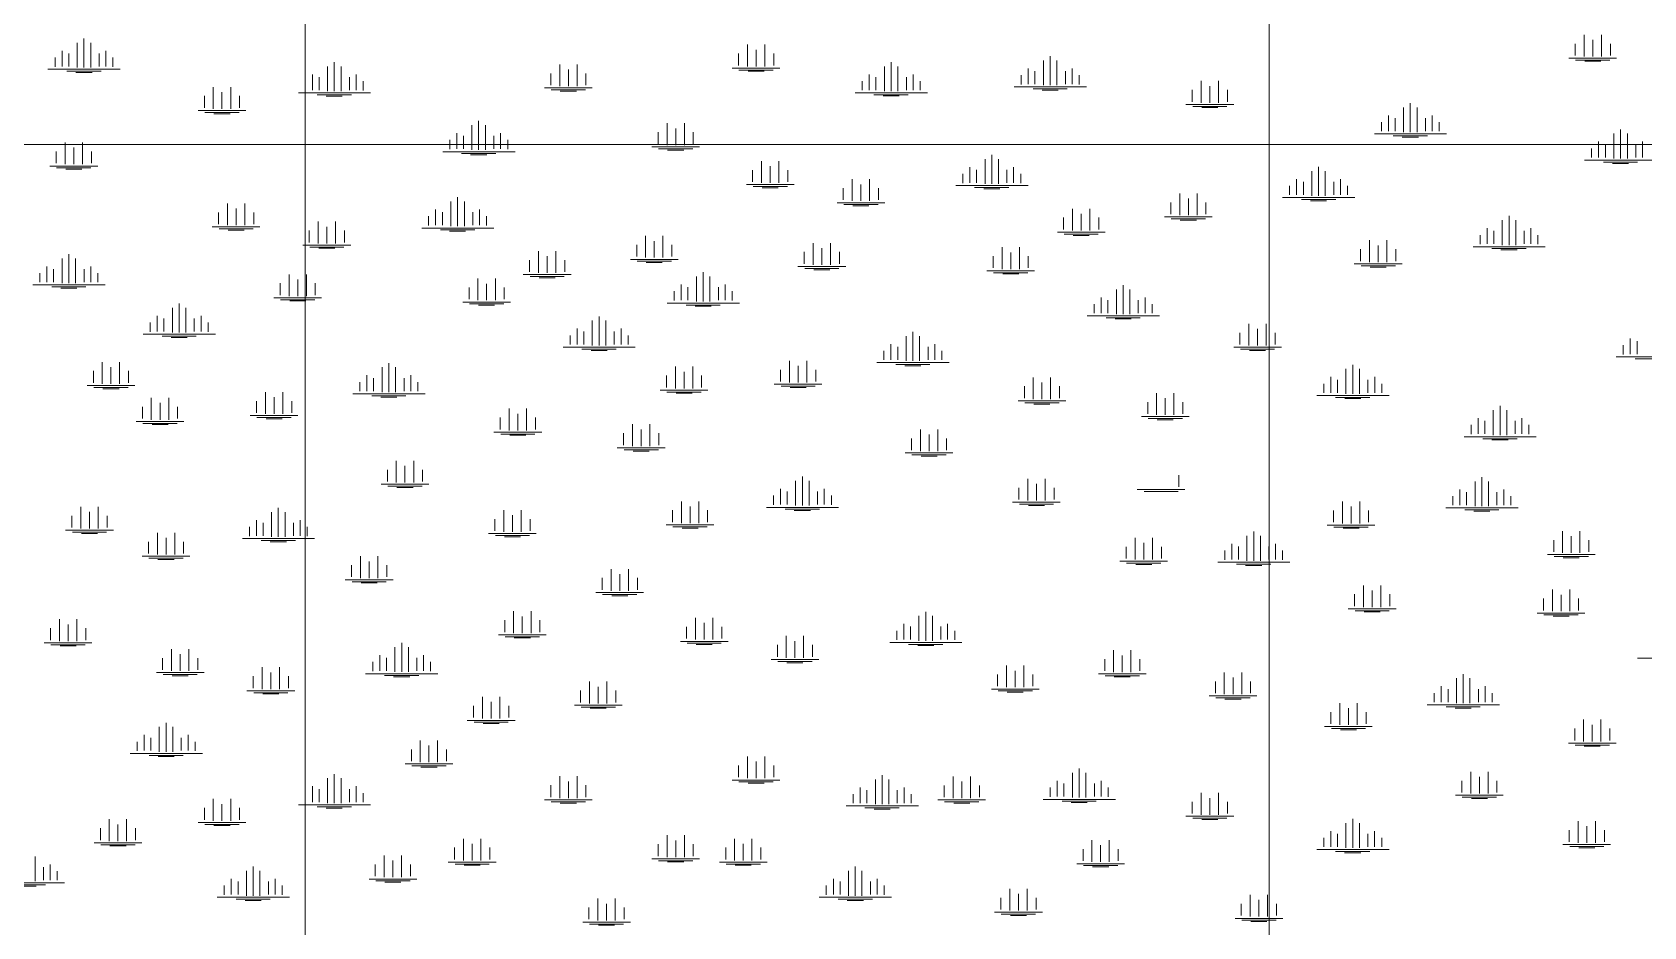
# Model space of a CAD drawing. Header units: metres. Extents: x 405809 to 420020, y 8257398 to 8272141.
# Drawn here: x 406717 to 408388, y 8260189 to 8261116 of the extents above; entities that cross this region are included whole.
import ezdxf

# ---------------------------------------------------------------- set-up
doc = ezdxf.new("R2010")
doc.units = ezdxf.units.M
doc.layers.add('BOFEDALES', color=112, linetype='Continuous', lineweight=5)
doc.layers.add('COORDENADAS', color=30, linetype='Continuous', lineweight=5)

msp = doc.modelspace()

# ---------------------------------------------------------------- linework, layer by layer
at = {"layer": 'BOFEDALES'}
for p, q in [((406763.6, 8261079.8), (406763.6, 8261105.5)), ((406770.6, 8261079.8), (406770.6, 8261109.9)), ((406770.6, 8261079.8), (406770.6, 8261105.5)), ((406777.6, 8261079.8), (406777.6, 8261105.5)), ((408326.5, 8261091.3), (408326.5, 8261113.9)), ((408335.5, 8261091.3), (408335.5, 8261108.6)), ((408344.5, 8261091.3), (408344.5, 8261113.9)), ((406740.6, 8261090.2), (406740.6, 8261080.7)), ((406747.9, 8261097.2), (406747.9, 8261080.9)), ((406754.9, 8261094.4), (406754.9, 8261080.9)), ((406786.4, 8261094.4), (406786.4, 8261080.9)), ((406793.4, 8261097.2), (406793.4, 8261080.9)), ((406800.7, 8261090.2), (406800.7, 8261080.7)), ((407449.5, 8261094.4), (407449.5, 8261082.1)), ((407458.8, 8261081), (407458.8, 8261103.6)), ((407467.8, 8261081), (407467.8, 8261098.3)), ((407476.8, 8261081), (407476.8, 8261103.6)), ((407486, 8261094.4), (407486, 8261082.1)), ((407772.8, 8261061.5), (407772.8, 8261091.6)), ((408310.8, 8261089.5), (408360.3, 8261089.5)), ((408317.3, 8261104.6), (408317.3, 8261092.4)), ((408353.8, 8261104.6), (408353.8, 8261092.4)), ((406733.3, 8261078), (406808.3, 8261078)), ((406752.9, 8261076), (406788.4, 8261076)), ((406762.3, 8261074.8), (406779, 8261074.8)), ((407007.5, 8261072.7), (407007.5, 8261056.4)), ((407023.3, 8261055.3), (407023.3, 8261081)), ((407030.3, 8261055.3), (407030.3, 8261085.4)), ((407030.3, 8261055.3), (407030.3, 8261081)), ((407037.3, 8261055.3), (407037.3, 8261081)), ((407053, 8261072.7), (407053, 8261056.4)), ((407254.8, 8261073.8), (407254.8, 8261061.6)), ((407264.1, 8261060.5), (407264.1, 8261083.1)), ((407273.1, 8261060.5), (407273.1, 8261077.8)), ((407282.1, 8261060.5), (407282.1, 8261083.1)), ((407291.3, 8261073.8), (407291.3, 8261061.6)), ((407443, 8261079.2), (407492.5, 8261079.2)), ((407450, 8261077.2), (407485.5, 8261077.2)), ((407459.4, 8261076), (407476.1, 8261076)), ((407585, 8261072.8), (407585, 8261056.5)), ((407600.8, 8261055.4), (407600.8, 8261081.1)), ((407607.8, 8261055.4), (407607.8, 8261085.5)), ((407607.8, 8261055.4), (407607.8, 8261081.1)), ((407614.8, 8261055.4), (407614.8, 8261081.1)), ((407630.6, 8261072.8), (407630.6, 8261056.5)), ((407742.7, 8261071.9), (407742.7, 8261062.4)), ((407750, 8261078.9), (407750, 8261062.6)), ((407757, 8261076.1), (407757, 8261062.6)), ((407765.8, 8261061.5), (407765.8, 8261087.2)), ((407772.8, 8261061.5), (407772.8, 8261087.2)), ((407779.8, 8261061.5), (407779.8, 8261087.2)), ((407788.5, 8261076.1), (407788.5, 8261062.6)), ((407795.5, 8261078.9), (407795.5, 8261062.6)), ((407802.9, 8261071.9), (407802.9, 8261062.4)), ((408317.8, 8261087.5), (408353.3, 8261087.5)), ((408327.2, 8261086.3), (408343.8, 8261086.3)), ((406904.8, 8261037), (406904.8, 8261059.6)), ((406922.8, 8261037), (406922.8, 8261059.6)), ((407000.2, 8261065.7), (407000.2, 8261056.2)), ((407014.5, 8261069.8), (407014.5, 8261056.4)), ((407046, 8261069.8), (407046, 8261056.4)), ((407060.3, 8261065.7), (407060.3, 8261056.2)), ((407248.3, 8261058.7), (407297.8, 8261058.7)), ((407255.3, 8261056.7), (407290.8, 8261056.7)), ((407264.7, 8261055.4), (407281.4, 8261055.4)), ((407577.7, 8261065.8), (407577.7, 8261056.3)), ((407592, 8261070), (407592, 8261056.5)), ((407623.6, 8261070), (407623.6, 8261056.5)), ((407637.9, 8261065.8), (407637.9, 8261056.3)), ((407735.5, 8261059.7), (407810.4, 8261059.7)), ((407755, 8261057.7), (407790.5, 8261057.7)), ((407764.5, 8261056.5), (407781.1, 8261056.5)), ((407920.1, 8261056.7), (407920.1, 8261044.4)), ((407929.3, 8261043.4), (407929.3, 8261066)), ((407938.3, 8261043.4), (407938.3, 8261060.6)), ((407947.3, 8261043.4), (407947.3, 8261066)), ((407956.6, 8261056.7), (407956.6, 8261044.4)), ((406895.5, 8261050.4), (406895.5, 8261038.1)), ((406913.8, 8261037), (406913.8, 8261054.3)), ((406932.1, 8261050.4), (406932.1, 8261038.1)), ((406993, 8261053.5), (407067.9, 8261053.5)), ((407012.5, 8261051.5), (407048, 8261051.5)), ((407021.9, 8261050.2), (407038.6, 8261050.2)), ((407570.5, 8261053.6), (407645.4, 8261053.6)), ((407590, 8261051.6), (407625.6, 8261051.6)), ((407599.5, 8261050.4), (407616.1, 8261050.4)), ((407913.6, 8261041.6), (407963.1, 8261041.6)), ((407920.6, 8261039.6), (407956.1, 8261039.6)), ((408139.3, 8261012.8), (408139.3, 8261038.5)), ((408146.3, 8261012.8), (408146.3, 8261042.9)), ((408146.3, 8261012.8), (408146.3, 8261038.5)), ((408153.3, 8261012.8), (408153.3, 8261038.5)), ((406889, 8261035.2), (406938.6, 8261035.2)), ((406896, 8261033.2), (406931.6, 8261033.2)), ((406905.5, 8261032), (406922.1, 8261032)), ((407180, 8260994.4), (407180, 8261024.5)), ((407375.4, 8260999.4), (407375.4, 8261022)), ((407393.4, 8260999.4), (407393.4, 8261022)), ((407930, 8261038.3), (407946.7, 8261038.3)), ((408116.3, 8261023.2), (408116.3, 8261013.7)), ((408123.6, 8261030.2), (408123.6, 8261013.9)), ((408130.6, 8261027.3), (408130.6, 8261013.9)), ((408162.1, 8261027.3), (408162.1, 8261013.9)), ((408169.1, 8261030.2), (408169.1, 8261013.9)), ((408176.4, 8261023.2), (408176.4, 8261013.7)), ((407157.3, 8261011.8), (407157.3, 8260995.5)), ((407164.3, 8261009), (407164.3, 8260995.5)), ((407173, 8260994.4), (407173, 8261020.1)), ((407180, 8260994.4), (407180, 8261020.1)), ((407187, 8260994.4), (407187, 8261020.1)), ((407195.8, 8261009), (407195.8, 8260995.5)), ((407202.8, 8261011.8), (407202.8, 8260995.5)), ((407366.1, 8261012.7), (407366.1, 8261000.4)), ((407384.4, 8260999.4), (407384.4, 8261016.6)), ((407402.6, 8261012.7), (407402.6, 8261000.4)), ((408109, 8261011), (408184, 8261011)), ((408128.6, 8261009), (408164.1, 8261009)), ((408138, 8261007.7), (408154.7, 8261007.7)), ((408357.4, 8260985.6), (408357.4, 8261011.3)), ((408364.4, 8260985.6), (408364.4, 8261015.7)), ((408364.4, 8260985.6), (408364.4, 8261011.3)), ((408371.4, 8260985.6), (408371.4, 8261011.3)), ((406741.8, 8260992.9), (406741.8, 8260980.6)), ((406751.1, 8260979.5), (406751.1, 8261002.1)), ((406760.1, 8260979.5), (406760.1, 8260996.8)), ((406769.1, 8260979.5), (406769.1, 8261002.1)), ((406778.4, 8260992.9), (406778.4, 8260980.6)), ((407142.7, 8260992.6), (407217.7, 8260992.6)), ((407150, 8261004.8), (407150, 8260995.3)), ((407162.3, 8260990.6), (407197.8, 8260990.6)), ((407171.7, 8260989.4), (407188.4, 8260989.4)), ((407210.1, 8261004.8), (407210.1, 8260995.3)), ((407359.6, 8260997.6), (407409.1, 8260997.6)), ((407366.6, 8260995.6), (407402.1, 8260995.6)), ((407376, 8260994.3), (407392.7, 8260994.3)), ((407712.2, 8260959.2), (407712.2, 8260989.3)), ((408334.3, 8260996), (408334.3, 8260986.5)), ((408341.6, 8261003), (408341.6, 8260986.6)), ((408348.6, 8261000.1), (408348.6, 8260986.6)), ((408380.1, 8261000.1), (408380.1, 8260986.6)), ((408387.1, 8261003), (408387.1, 8260986.6)), ((406735.3, 8260977.7), (406784.9, 8260977.7)), ((406742.3, 8260975.7), (406777.9, 8260975.7)), ((406751.8, 8260974.5), (406768.4, 8260974.5)), ((407464.2, 8260973.6), (407464.2, 8260961.4)), ((407473.4, 8260960.3), (407473.4, 8260982.9)), ((407482.4, 8260960.3), (407482.4, 8260977.6)), ((407491.4, 8260960.3), (407491.4, 8260982.9)), ((407500.7, 8260973.6), (407500.7, 8260961.4)), ((407689.4, 8260976.6), (407689.4, 8260960.3)), ((407696.4, 8260973.8), (407696.4, 8260960.3)), ((407705.2, 8260959.2), (407705.2, 8260984.9)), ((407712.2, 8260959.2), (407712.2, 8260984.9)), ((407719.2, 8260959.2), (407719.2, 8260984.9)), ((407727.9, 8260973.8), (407727.9, 8260960.3)), ((407734.9, 8260976.6), (407734.9, 8260960.3)), ((408044.1, 8260946.7), (408044.1, 8260972.5)), ((408051.1, 8260946.7), (408051.1, 8260976.9)), ((408051.1, 8260946.7), (408051.1, 8260972.5)), ((408058.1, 8260946.7), (408058.1, 8260972.5)), ((408327, 8260983.8), (408402, 8260983.8)), ((408346.6, 8260981.8), (408382.1, 8260981.8)), ((408356, 8260980.5), (408372.7, 8260980.5)), ((407457.7, 8260958.5), (407507.2, 8260958.5)), ((407464.7, 8260956.5), (407500.2, 8260956.5)), ((407474.1, 8260955.2), (407490.7, 8260955.2)), ((407567.5, 8260941.5), (407567.5, 8260964.1)), ((407576.5, 8260941.5), (407576.5, 8260958.7)), ((407585.5, 8260941.5), (407585.5, 8260964.1)), ((407674.8, 8260957.4), (407749.8, 8260957.4)), ((407682.1, 8260969.6), (407682.1, 8260960.1)), ((407694.4, 8260955.4), (407729.9, 8260955.4)), ((407742.2, 8260969.6), (407742.2, 8260960.1)), ((408021.1, 8260957.2), (408021.1, 8260947.7)), ((408028.4, 8260964.2), (408028.4, 8260947.8)), ((408035.4, 8260961.3), (408035.4, 8260947.8)), ((408066.9, 8260961.3), (408066.9, 8260947.8)), ((408073.9, 8260964.2), (408073.9, 8260947.8)), ((408081.2, 8260957.2), (408081.2, 8260947.7)), ((406919.4, 8260916.3), (406919.4, 8260938.9)), ((406937.4, 8260916.3), (406937.4, 8260938.9)), ((407151.2, 8260915.2), (407151.2, 8260940.9)), ((407158.2, 8260915.2), (407158.2, 8260945.3)), ((407158.2, 8260915.2), (407158.2, 8260940.9)), ((407165.2, 8260915.2), (407165.2, 8260940.9)), ((407551.7, 8260939.7), (407601.2, 8260939.7)), ((407558.2, 8260954.8), (407558.2, 8260942.5)), ((407594.7, 8260954.8), (407594.7, 8260942.5)), ((407703.8, 8260954.2), (407720.5, 8260954.2)), ((407897.8, 8260940), (407897.8, 8260927.8)), ((407907.1, 8260926.7), (407907.1, 8260949.3)), ((407916.1, 8260926.7), (407916.1, 8260943.9)), ((407925.1, 8260926.7), (407925.1, 8260949.3)), ((407934.3, 8260940), (407934.3, 8260927.8)), ((408013.8, 8260945), (408088.8, 8260945)), ((408033.4, 8260943), (408068.9, 8260943)), ((408042.8, 8260941.7), (408059.5, 8260941.7)), ((406910.2, 8260929.6), (406910.2, 8260917.4)), ((406928.4, 8260916.3), (406928.4, 8260933.6)), ((406946.7, 8260929.6), (406946.7, 8260917.4)), ((407128.1, 8260925.6), (407128.1, 8260916.1)), ((407135.4, 8260932.6), (407135.4, 8260916.3)), ((407142.4, 8260929.8), (407142.4, 8260916.3)), ((407174, 8260929.8), (407174, 8260916.3)), ((407181, 8260932.6), (407181, 8260916.3)), ((407188.3, 8260925.6), (407188.3, 8260916.1)), ((407558.7, 8260937.7), (407594.2, 8260937.7)), ((407568.2, 8260936.4), (407584.8, 8260936.4)), ((407786.7, 8260924.2), (407786.7, 8260911.9)), ((407796, 8260910.9), (407796, 8260933.5)), ((407805, 8260910.9), (407805, 8260928.1)), ((407814, 8260910.9), (407814, 8260933.5)), ((407823.2, 8260924.2), (407823.2, 8260911.9)), ((407891.3, 8260924.9), (407940.8, 8260924.9)), ((407898.3, 8260922.9), (407933.8, 8260922.9)), ((407907.7, 8260921.6), (407924.4, 8260921.6)), ((408241.7, 8260895.8), (408241.7, 8260921.6)), ((408248.7, 8260895.8), (408248.7, 8260926)), ((408248.7, 8260895.8), (408248.7, 8260921.6)), ((408255.7, 8260895.8), (408255.7, 8260921.6)), ((406903.7, 8260914.5), (406953.2, 8260914.5)), ((406910.7, 8260912.5), (406946.2, 8260912.5)), ((406920.1, 8260911.2), (406936.8, 8260911.2)), ((407004.3, 8260910.8), (407004.3, 8260898.5)), ((407013.5, 8260897.5), (407013.5, 8260920.1)), ((407022.5, 8260897.5), (407022.5, 8260914.7)), ((407031.5, 8260897.5), (407031.5, 8260920.1)), ((407040.8, 8260910.8), (407040.8, 8260898.5)), ((407120.9, 8260913.4), (407195.8, 8260913.4)), ((407140.4, 8260911.4), (407176, 8260911.4)), ((407149.9, 8260910.2), (407166.5, 8260910.2)), ((407353.1, 8260882.7), (407353.1, 8260905.3)), ((407371.1, 8260882.7), (407371.1, 8260905.3)), ((407780.2, 8260909.1), (407829.7, 8260909.1)), ((407787.2, 8260907.1), (407822.7, 8260907.1)), ((407796.6, 8260905.8), (407813.3, 8260905.8)), ((408218.6, 8260906.2), (408218.6, 8260896.7)), ((408225.9, 8260913.3), (408225.9, 8260896.9)), ((408232.9, 8260910.4), (408232.9, 8260896.9)), ((408264.4, 8260910.4), (408264.4, 8260896.9)), ((408271.4, 8260913.3), (408271.4, 8260896.9)), ((408278.7, 8260906.2), (408278.7, 8260896.7)), ((406997.8, 8260895.7), (407047.3, 8260895.7)), ((407004.8, 8260893.7), (407040.3, 8260893.7)), ((407014.2, 8260892.4), (407030.9, 8260892.4)), ((407242, 8260866.9), (407242, 8260889.5)), ((407260, 8260866.9), (407260, 8260889.5)), ((407343.9, 8260896), (407343.9, 8260883.8)), ((407362.1, 8260882.7), (407362.1, 8260899.9)), ((407380.4, 8260896), (407380.4, 8260883.8)), ((407517.7, 8260888.6), (407517.7, 8260876.4)), ((407526.9, 8260875.3), (407526.9, 8260897.9)), ((407535.9, 8260875.3), (407535.9, 8260892.6)), ((407544.9, 8260875.3), (407544.9, 8260897.9)), ((407554.2, 8260888.6), (407554.2, 8260876.4)), ((407722.9, 8260870.9), (407722.9, 8260893.5)), ((407731.9, 8260870.9), (407731.9, 8260888.2)), ((407740.9, 8260870.9), (407740.9, 8260893.5)), ((408094.7, 8260891.4), (408094.7, 8260879.2)), ((408104, 8260878.1), (408104, 8260900.7)), ((408113, 8260878.1), (408113, 8260895.4)), ((408122, 8260878.1), (408122, 8260900.7)), ((408131.3, 8260891.4), (408131.3, 8260879.2)), ((408211.4, 8260894.1), (408286.3, 8260894.1)), ((408230.9, 8260892.1), (408266.4, 8260892.1)), ((408240.3, 8260890.8), (408257, 8260890.8)), ((406732.2, 8260873.7), (406732.2, 8260857.4)), ((406748, 8260856.3), (406748, 8260882)), ((406755, 8260856.3), (406755, 8260886.4)), ((406755, 8260856.3), (406755, 8260882)), ((406762, 8260856.3), (406762, 8260882)), ((406777.7, 8260873.7), (406777.7, 8260857.4)), ((407232.8, 8260880.2), (407232.8, 8260867.9)), ((407251, 8260866.9), (407251, 8260884.1)), ((407269.3, 8260880.2), (407269.3, 8260867.9)), ((407337.4, 8260880.9), (407386.9, 8260880.9)), ((407344.4, 8260878.9), (407379.9, 8260878.9)), ((407353.8, 8260877.6), (407370.4, 8260877.6)), ((407511.2, 8260873.5), (407560.7, 8260873.5)), ((407518.2, 8260871.5), (407553.7, 8260871.5)), ((407713.6, 8260884.2), (407713.6, 8260872)), ((407750.1, 8260884.2), (407750.1, 8260872)), ((408088.2, 8260876.3), (408137.8, 8260876.3)), ((408095.2, 8260874.3), (408130.8, 8260874.3)), ((408104.7, 8260873), (408121.3, 8260873)), ((406724.9, 8260866.7), (406724.9, 8260857.2)), ((406739.2, 8260870.8), (406739.2, 8260857.4)), ((406770.7, 8260870.8), (406770.7, 8260857.4)), ((406785, 8260866.7), (406785, 8260857.2)), ((406974.1, 8260856.2), (406974.1, 8260843.9)), ((406983.4, 8260842.8), (406983.4, 8260865.4)), ((406992.4, 8260842.8), (406992.4, 8260860.1)), ((407001.4, 8260842.8), (407001.4, 8260865.4)), ((407010.6, 8260856.2), (407010.6, 8260843.9)), ((407179.3, 8260838.5), (407179.3, 8260861.1)), ((407188.3, 8260838.5), (407188.3, 8260855.7)), ((407197.3, 8260838.5), (407197.3, 8260861.1)), ((407226.3, 8260865.1), (407275.8, 8260865.1)), ((407233.3, 8260863.1), (407268.8, 8260863.1)), ((407242.7, 8260861.8), (407259.3, 8260861.8)), ((407390.1, 8260854.9), (407390.1, 8260838.5)), ((407405.9, 8260837.4), (407405.9, 8260863.1)), ((407412.9, 8260837.4), (407412.9, 8260867.6)), ((407412.9, 8260837.4), (407412.9, 8260863.1)), ((407419.9, 8260837.4), (407419.9, 8260863.1)), ((407435.6, 8260854.9), (407435.6, 8260838.5)), ((407527.6, 8260870.2), (407544.2, 8260870.2)), ((407707.1, 8260869.1), (407756.6, 8260869.1)), ((407714.1, 8260867.1), (407749.6, 8260867.1)), ((407723.5, 8260865.9), (407740.2, 8260865.9)), ((406717.6, 8260854.5), (406792.6, 8260854.5)), ((406737.2, 8260852.5), (406772.7, 8260852.5)), ((406746.6, 8260851.2), (406763.3, 8260851.2)), ((406967.6, 8260841), (407017.1, 8260841)), ((406974.6, 8260839), (407010.1, 8260839)), ((407170.1, 8260851.8), (407170.1, 8260839.5)), ((407206.6, 8260851.8), (407206.6, 8260839.5)), ((407382.8, 8260847.8), (407382.8, 8260838.3)), ((407397.1, 8260852), (407397.1, 8260838.5)), ((407428.6, 8260852), (407428.6, 8260838.5)), ((407442.9, 8260847.8), (407442.9, 8260838.3)), ((407825.7, 8260841.5), (407825.7, 8260825.2)), ((407832.7, 8260838.7), (407832.7, 8260825.2)), ((407841.4, 8260824.1), (407841.4, 8260849.8)), ((407848.4, 8260824.1), (407848.4, 8260854.3)), ((407848.4, 8260824.1), (407848.4, 8260849.8)), ((407855.4, 8260824.1), (407855.4, 8260849.8)), ((407864.2, 8260838.7), (407864.2, 8260825.2)), ((407871.2, 8260841.5), (407871.2, 8260825.2)), ((406846.6, 8260822.4), (406846.6, 8260806.1)), ((406862.3, 8260805), (406862.3, 8260830.7)), ((406869.3, 8260805), (406869.3, 8260835.1)), ((406869.3, 8260805), (406869.3, 8260830.7)), ((406876.3, 8260805), (406876.3, 8260830.7)), ((406892.1, 8260822.4), (406892.1, 8260806.1)), ((406984.1, 8260837.8), (407000.7, 8260837.8)), ((407163.6, 8260836.7), (407213.1, 8260836.7)), ((407170.6, 8260834.7), (407206.1, 8260834.7)), ((407180, 8260833.4), (407196.6, 8260833.4)), ((407304.9, 8260791.7), (407304.9, 8260821.8)), ((407375.5, 8260835.6), (407450.5, 8260835.6)), ((407395.1, 8260833.6), (407430.6, 8260833.6)), ((407404.5, 8260832.4), (407421.2, 8260832.4)), ((407811.1, 8260822.3), (407886.1, 8260822.3)), ((407818.4, 8260834.5), (407818.4, 8260825)), ((407878.5, 8260834.5), (407878.5, 8260825)), ((406839.3, 8260815.4), (406839.3, 8260805.9)), ((406853.6, 8260819.5), (406853.6, 8260806.1)), ((406885.1, 8260819.5), (406885.1, 8260806.1)), ((406899.4, 8260815.4), (406899.4, 8260805.9)), ((407282.1, 8260809.1), (407282.1, 8260792.8)), ((407289.1, 8260806.2), (407289.1, 8260792.8)), ((407297.9, 8260791.7), (407297.9, 8260817.4)), ((407304.9, 8260791.7), (407304.9, 8260817.4)), ((407311.9, 8260791.7), (407311.9, 8260817.4)), ((407320.7, 8260806.2), (407320.7, 8260792.8)), ((407327.7, 8260809.1), (407327.7, 8260792.8)), ((407630.3, 8260775.7), (407630.3, 8260805.8)), ((407830.7, 8260820.3), (407866.2, 8260820.3)), ((407840.1, 8260819.1), (407856.8, 8260819.1)), ((407969.6, 8260804.9), (407969.6, 8260792.7)), ((407978.9, 8260791.6), (407978.9, 8260814.2)), ((407987.9, 8260791.6), (407987.9, 8260808.9)), ((407996.9, 8260791.6), (407996.9, 8260814.2)), ((408006.1, 8260804.9), (408006.1, 8260792.7)), ((406832, 8260803.2), (406906.9, 8260803.2)), ((406851.6, 8260801.2), (406887.1, 8260801.2)), ((406861, 8260799.9), (406877.6, 8260799.9)), ((407267.6, 8260789.9), (407342.5, 8260789.9)), ((407274.8, 8260802.1), (407274.8, 8260792.6)), ((407287.1, 8260787.9), (407322.7, 8260787.9)), ((407335, 8260802.1), (407335, 8260792.6)), ((407607.6, 8260793.1), (407607.6, 8260776.8)), ((407614.6, 8260790.3), (407614.6, 8260776.8)), ((407623.3, 8260775.7), (407623.3, 8260801.4)), ((407630.3, 8260775.7), (407630.3, 8260801.4)), ((407637.3, 8260775.7), (407637.3, 8260801.4)), ((407646.1, 8260790.3), (407646.1, 8260776.8)), ((407653.1, 8260793.1), (407653.1, 8260776.8)), ((407963.1, 8260789.8), (408012.6, 8260789.8)), ((407970.1, 8260787.8), (408005.6, 8260787.8)), ((408367.2, 8260791.9), (408367.2, 8260782.4)), ((408374.5, 8260798.9), (408374.5, 8260782.6)), ((408381.5, 8260796), (408381.5, 8260782.6)), ((406789.6, 8260751.8), (406789.6, 8260774.5)), ((406807.6, 8260751.8), (406807.6, 8260774.5)), ((407086.8, 8260743.3), (407086.8, 8260773.4)), ((407296.6, 8260786.6), (407313.2, 8260786.6)), ((407502.3, 8260753.1), (407502.3, 8260775.8)), ((407520.3, 8260753.1), (407520.3, 8260775.8)), ((407593, 8260773.9), (407668, 8260773.9)), ((407600.3, 8260786.1), (407600.3, 8260776.6)), ((407612.6, 8260771.9), (407648.1, 8260771.9)), ((407660.4, 8260786.1), (407660.4, 8260776.6)), ((407979.5, 8260786.5), (407996.2, 8260786.5)), ((408086.6, 8260741.5), (408086.6, 8260771.7)), ((408359.9, 8260779.7), (408434.9, 8260779.7)), ((408379.5, 8260777.7), (408415, 8260777.7)), ((406780.4, 8260765.2), (406780.4, 8260752.9)), ((406798.6, 8260751.8), (406798.6, 8260769.1)), ((406816.9, 8260765.2), (406816.9, 8260752.9)), ((407064.1, 8260760.7), (407064.1, 8260744.4)), ((407071.1, 8260757.8), (407071.1, 8260744.4)), ((407079.8, 8260743.3), (407079.8, 8260769)), ((407086.8, 8260743.3), (407086.8, 8260769)), ((407093.8, 8260743.3), (407093.8, 8260769)), ((407102.6, 8260757.8), (407102.6, 8260744.4)), ((407109.6, 8260760.7), (407109.6, 8260744.4)), ((407374.8, 8260760.5), (407374.8, 8260748.2)), ((407384.1, 8260747.1), (407384.1, 8260769.8)), ((407393.1, 8260747.1), (407393.1, 8260764.4)), ((407402.1, 8260747.1), (407402.1, 8260769.8)), ((407411.3, 8260760.5), (407411.3, 8260748.2)), ((407493.1, 8260766.5), (407493.1, 8260754.2)), ((407511.3, 8260753.1), (407511.3, 8260770.4)), ((407529.6, 8260766.5), (407529.6, 8260754.2)), ((407622, 8260770.7), (407638.7, 8260770.7)), ((407755.2, 8260736), (407755.2, 8260758.6)), ((407773.2, 8260736), (407773.2, 8260758.6)), ((408063.8, 8260759), (408063.8, 8260742.6)), ((408070.8, 8260756.1), (408070.8, 8260742.6)), ((408079.6, 8260741.5), (408079.6, 8260767.3)), ((408086.6, 8260741.5), (408086.6, 8260767.3)), ((408093.6, 8260741.5), (408093.6, 8260767.3)), ((408102.4, 8260756.1), (408102.4, 8260742.6)), ((408109.4, 8260759), (408109.4, 8260742.6)), ((406773.9, 8260750.1), (406823.4, 8260750.1)), ((406780.9, 8260748.1), (406816.4, 8260748.1)), ((406790.3, 8260746.8), (406807, 8260746.8)), ((406958.8, 8260720.7), (406958.8, 8260743.3)), ((406967.8, 8260720.7), (406967.8, 8260738)), ((406976.8, 8260720.7), (406976.8, 8260743.3)), ((407049.5, 8260741.5), (407124.4, 8260741.5)), ((407056.7, 8260753.7), (407056.7, 8260744.2)), ((407069.1, 8260739.5), (407104.6, 8260739.5)), ((407078.5, 8260738.2), (407095.1, 8260738.2)), ((407116.9, 8260753.7), (407116.9, 8260744.2)), ((407368.3, 8260745.4), (407417.8, 8260745.4)), ((407375.3, 8260743.4), (407410.8, 8260743.4)), ((407384.7, 8260742.1), (407401.4, 8260742.1)), ((407486.6, 8260751.4), (407536.1, 8260751.4)), ((407493.6, 8260749.4), (407529.1, 8260749.4)), ((407503, 8260748.1), (407519.7, 8260748.1)), ((407746, 8260749.3), (407746, 8260737.1)), ((407764.2, 8260736), (407764.2, 8260753.3)), ((407782.5, 8260749.3), (407782.5, 8260737.1)), ((407883.1, 8260719.7), (407883.1, 8260742.3)), ((407901.1, 8260719.7), (407901.1, 8260742.3)), ((408049.3, 8260739.7), (408124.2, 8260739.7)), ((408056.5, 8260751.9), (408056.5, 8260742.4)), ((408068.8, 8260737.7), (408104.4, 8260737.7)), ((408116.7, 8260751.9), (408116.7, 8260742.4)), ((406831.3, 8260728), (406831.3, 8260715.8)), ((406840.5, 8260714.7), (406840.5, 8260737.3)), ((406849.5, 8260714.7), (406849.5, 8260732)), ((406858.5, 8260714.7), (406858.5, 8260737.3)), ((406867.8, 8260728), (406867.8, 8260715.8)), ((406949.6, 8260734), (406949.6, 8260721.8)), ((406986.1, 8260734), (406986.1, 8260721.8)), ((407211.7, 8260703.5), (407211.7, 8260726.2)), ((407229.7, 8260703.5), (407229.7, 8260726.2)), ((407739.5, 8260734.2), (407789, 8260734.2)), ((407746.5, 8260732.2), (407782, 8260732.2)), ((407755.9, 8260730.9), (407772.5, 8260730.9)), ((407873.9, 8260733), (407873.9, 8260720.8)), ((407892.1, 8260719.7), (407892.1, 8260737)), ((407910.4, 8260733), (407910.4, 8260720.8)), ((408078.3, 8260736.5), (408094.9, 8260736.5)), ((408232.4, 8260698.8), (408232.4, 8260724.5)), ((408239.4, 8260698.8), (408239.4, 8260729)), ((408239.4, 8260698.8), (408239.4, 8260724.5)), ((408246.4, 8260698.8), (408246.4, 8260724.5)), ((406824.8, 8260712.9), (406874.3, 8260712.9)), ((406831.8, 8260710.9), (406867.3, 8260710.9)), ((406841.2, 8260709.7), (406857.9, 8260709.7)), ((406943.1, 8260718.9), (406992.6, 8260718.9)), ((406950.1, 8260716.9), (406985.6, 8260716.9)), ((406959.5, 8260715.6), (406976.1, 8260715.6)), ((407202.4, 8260716.9), (407202.4, 8260704.6)), ((407220.7, 8260703.5), (407220.7, 8260720.8)), ((407238.9, 8260716.9), (407238.9, 8260704.6)), ((407339.6, 8260687.2), (407339.6, 8260709.9)), ((407348.6, 8260687.2), (407348.6, 8260704.5)), ((407357.6, 8260687.2), (407357.6, 8260709.9)), ((407638.2, 8260681.9), (407638.2, 8260704.6)), ((407656.2, 8260681.9), (407656.2, 8260704.6)), ((407867.4, 8260717.9), (407916.9, 8260717.9)), ((407874.4, 8260715.9), (407909.9, 8260715.9)), ((407883.8, 8260714.6), (407900.5, 8260714.6)), ((408209.3, 8260709.2), (408209.3, 8260699.7)), ((408216.6, 8260716.3), (408216.6, 8260699.9)), ((408223.6, 8260713.4), (408223.6, 8260699.9)), ((408255.1, 8260713.4), (408255.1, 8260699.9)), ((408262.1, 8260716.3), (408262.1, 8260699.9)), ((408269.4, 8260709.2), (408269.4, 8260699.7)), ((407195.9, 8260701.8), (407245.4, 8260701.8)), ((407202.9, 8260699.8), (407238.4, 8260699.8)), ((407212.4, 8260698.5), (407229, 8260698.5)), ((407330.3, 8260700.6), (407330.3, 8260688.3)), ((407366.9, 8260700.6), (407366.9, 8260688.3)), ((407628.9, 8260695.3), (407628.9, 8260683)), ((407647.2, 8260681.9), (407647.2, 8260699.2)), ((407665.4, 8260695.3), (407665.4, 8260683)), ((408202.1, 8260697), (408277, 8260697)), ((408221.6, 8260695), (408257.1, 8260695)), ((408231, 8260693.8), (408247.7, 8260693.8)), ((407094.6, 8260649.5), (407094.6, 8260672.1)), ((407112.6, 8260649.5), (407112.6, 8260672.1)), ((407323.8, 8260685.5), (407373.4, 8260685.5)), ((407330.8, 8260683.5), (407366.4, 8260683.5)), ((407340.3, 8260682.2), (407356.9, 8260682.2)), ((407622.4, 8260680.2), (407671.9, 8260680.2)), ((407629.4, 8260678.2), (407664.9, 8260678.2)), ((407638.8, 8260676.9), (407655.5, 8260676.9)), ((407085.4, 8260662.8), (407085.4, 8260650.6)), ((407103.6, 8260649.5), (407103.6, 8260666.8)), ((407121.9, 8260662.8), (407121.9, 8260650.6)), ((407515.8, 8260625.6), (407515.8, 8260655.7)), ((407906.1, 8260657.3), (407906.1, 8260645)), ((408220.5, 8260625), (408220.5, 8260655.1)), ((407078.9, 8260647.7), (407128.4, 8260647.7)), ((407085.9, 8260645.7), (407121.4, 8260645.7)), ((407095.3, 8260644.4), (407112, 8260644.4)), ((407493, 8260643), (407493, 8260626.7)), ((407500, 8260640.1), (407500, 8260626.7)), ((407508.8, 8260625.6), (407508.8, 8260651.3)), ((407515.8, 8260625.6), (407515.8, 8260651.3)), ((407522.8, 8260625.6), (407522.8, 8260651.3)), ((407531.5, 8260640.1), (407531.5, 8260626.7)), ((407538.5, 8260643), (407538.5, 8260626.7)), ((407740.3, 8260644.1), (407740.3, 8260631.9)), ((407749.5, 8260630.8), (407749.5, 8260653.4)), ((407758.5, 8260630.8), (407758.5, 8260648.1)), ((407767.5, 8260630.8), (407767.5, 8260653.4)), ((407776.8, 8260644.1), (407776.8, 8260631.9)), ((407863.1, 8260642.2), (407912.6, 8260642.2)), ((407870.1, 8260640.2), (407905.6, 8260640.2)), ((408197.7, 8260642.4), (408197.7, 8260626)), ((408204.7, 8260639.5), (408204.7, 8260626)), ((408213.5, 8260625), (408213.5, 8260650.7)), ((408220.5, 8260625), (408220.5, 8260650.7)), ((408227.5, 8260625), (408227.5, 8260650.7)), ((408236.2, 8260639.5), (408236.2, 8260626)), ((408243.2, 8260642.4), (408243.2, 8260626)), ((406767.4, 8260601.8), (406767.4, 8260624.4)), ((406785.4, 8260601.8), (406785.4, 8260624.4)), ((406972.2, 8260593.1), (406972.2, 8260623.3)), ((407206, 8260598.3), (407206, 8260621)), ((407224, 8260598.3), (407224, 8260621)), ((407381, 8260620.7), (407381, 8260608.4)), ((407390.3, 8260607.3), (407390.3, 8260629.9)), ((407399.3, 8260607.3), (407399.3, 8260624.6)), ((407408.3, 8260607.3), (407408.3, 8260629.9)), ((407417.5, 8260620.7), (407417.5, 8260608.4)), ((407478.4, 8260623.8), (407553.4, 8260623.8)), ((407485.7, 8260636), (407485.7, 8260626.5)), ((407498, 8260621.8), (407533.5, 8260621.8)), ((407545.8, 8260636), (407545.8, 8260626.5)), ((407733.8, 8260629), (407783.3, 8260629)), ((407740.8, 8260627), (407776.3, 8260627)), ((407750.2, 8260625.7), (407766.9, 8260625.7)), ((408075.8, 8260607.2), (408075.8, 8260629.8)), ((408084.8, 8260607.2), (408084.8, 8260624.5)), ((408093.8, 8260607.2), (408093.8, 8260629.8)), ((408183.2, 8260623.2), (408258.1, 8260623.2)), ((408190.4, 8260635.4), (408190.4, 8260625.9)), ((408202.7, 8260621.2), (408238.2, 8260621.2)), ((408250.5, 8260635.4), (408250.5, 8260625.9)), ((406758.1, 8260615.1), (406758.1, 8260602.9)), ((406776.4, 8260601.8), (406776.4, 8260619.1)), ((406794.6, 8260615.1), (406794.6, 8260602.9)), ((406949.5, 8260610.6), (406949.5, 8260594.2)), ((406956.5, 8260607.7), (406956.5, 8260594.2)), ((406965.2, 8260593.1), (406965.2, 8260618.9)), ((406972.2, 8260593.1), (406972.2, 8260618.9)), ((406979.2, 8260593.1), (406979.2, 8260618.9)), ((406988, 8260607.7), (406988, 8260594.2)), ((406995, 8260610.6), (406995, 8260594.2)), ((407196.8, 8260611.7), (407196.8, 8260599.4)), ((407215, 8260598.3), (407215, 8260615.6)), ((407233.3, 8260611.7), (407233.3, 8260599.4)), ((407374.5, 8260605.5), (407424, 8260605.5)), ((407507.4, 8260620.5), (407524.1, 8260620.5)), ((408060, 8260605.4), (408109.6, 8260605.4)), ((408066.5, 8260620.6), (408066.5, 8260608.3)), ((408103.1, 8260620.6), (408103.1, 8260608.3)), ((408212.1, 8260619.9), (408228.8, 8260619.9)), ((406751.6, 8260600), (406801.1, 8260600)), ((406758.6, 8260598), (406794.1, 8260598)), ((406768.1, 8260596.8), (406784.7, 8260596.8)), ((406837.5, 8260588.2), (406837.5, 8260576)), ((406846.8, 8260574.9), (406846.8, 8260597.5)), ((406855.8, 8260574.9), (406855.8, 8260592.2)), ((406864.8, 8260574.9), (406864.8, 8260597.5)), ((406874, 8260588.2), (406874, 8260576)), ((406934.9, 8260591.4), (407009.9, 8260591.4)), ((406942.2, 8260603.5), (406942.2, 8260594)), ((406954.5, 8260589.4), (406990, 8260589.4)), ((406963.9, 8260588.1), (406980.6, 8260588.1)), ((407002.3, 8260603.5), (407002.3, 8260594)), ((407190.3, 8260596.6), (407239.8, 8260596.6)), ((407197.3, 8260594.6), (407232.8, 8260594.6)), ((407206.7, 8260593.3), (407223.3, 8260593.3)), ((407381.5, 8260603.5), (407417, 8260603.5)), ((407391, 8260602.3), (407407.6, 8260602.3)), ((407860.9, 8260569.7), (407860.9, 8260592.3)), ((407878.9, 8260569.7), (407878.9, 8260592.3)), ((407976.9, 8260568.5), (407976.9, 8260594.3)), ((407983.9, 8260568.5), (407983.9, 8260598.7)), ((407983.9, 8260568.5), (407983.9, 8260594.3)), ((407990.9, 8260568.5), (407990.9, 8260594.3)), ((408067, 8260603.4), (408102.6, 8260603.4)), ((408076.5, 8260602.2), (408093.1, 8260602.2)), ((408295, 8260589.9), (408295, 8260577.7)), ((408304.3, 8260576.6), (408304.3, 8260599.2)), ((408313.3, 8260576.6), (408313.3, 8260593.9)), ((408322.3, 8260576.6), (408322.3, 8260599.2)), ((408331.5, 8260589.9), (408331.5, 8260577.7)), ((406831, 8260573.1), (406880.5, 8260573.1)), ((406838, 8260571.1), (406873.5, 8260571.1)), ((407057.5, 8260550.5), (407057.5, 8260573.1)), ((407075.5, 8260550.5), (407075.5, 8260573.1)), ((407851.6, 8260583), (407851.6, 8260570.7)), ((407869.9, 8260569.7), (407869.9, 8260586.9)), ((407888.1, 8260583), (407888.1, 8260570.7)), ((407953.8, 8260579), (407953.8, 8260569.5)), ((407961.1, 8260586), (407961.1, 8260569.6)), ((407968.1, 8260583.1), (407968.1, 8260569.6)), ((407999.6, 8260583.1), (407999.6, 8260569.6)), ((408006.6, 8260586), (408006.6, 8260569.6)), ((408013.9, 8260579), (408013.9, 8260569.5)), ((408288.5, 8260574.8), (408338, 8260574.8)), ((408295.5, 8260572.8), (408331, 8260572.8)), ((408305, 8260571.6), (408321.6, 8260571.6)), ((406847.4, 8260569.8), (406864.1, 8260569.8)), ((407048.2, 8260563.8), (407048.2, 8260551.6)), ((407066.5, 8260550.5), (407066.5, 8260567.8)), ((407084.7, 8260563.8), (407084.7, 8260551.6)), ((407317.3, 8260537.2), (407317.3, 8260559.8)), ((407326.3, 8260537.2), (407326.3, 8260554.5)), ((407335.3, 8260537.2), (407335.3, 8260559.8)), ((407845.1, 8260567.9), (407894.6, 8260567.9)), ((407852.1, 8260565.9), (407887.6, 8260565.9)), ((407861.5, 8260564.6), (407878.2, 8260564.6)), ((407946.6, 8260566.8), (408021.5, 8260566.8)), ((407966.1, 8260564.8), (408001.6, 8260564.8)), ((407975.5, 8260563.5), (407992.2, 8260563.5)), ((407041.7, 8260548.7), (407091.2, 8260548.7)), ((407048.7, 8260546.7), (407084.2, 8260546.7)), ((407058.1, 8260545.5), (407074.8, 8260545.5)), ((407308.1, 8260550.6), (407308.1, 8260538.3)), ((407344.6, 8260550.6), (407344.6, 8260538.3)), ((408097.7, 8260520.3), (408097.7, 8260542.9)), ((408106.7, 8260520.3), (408106.7, 8260537.6)), ((408115.7, 8260520.3), (408115.7, 8260542.9)), ((408293.7, 8260516), (408293.7, 8260538.6)), ((408311.7, 8260516), (408311.7, 8260538.6)), ((407301.6, 8260535.4), (407351.1, 8260535.4)), ((407308.6, 8260533.4), (407344.1, 8260533.4)), ((407318, 8260532.2), (407334.7, 8260532.2)), ((408088.5, 8260533.7), (408088.5, 8260521.4)), ((408125, 8260533.7), (408125, 8260521.4)), ((408284.4, 8260529.3), (408284.4, 8260517)), ((408302.7, 8260516), (408302.7, 8260533.2)), ((408320.9, 8260529.3), (408320.9, 8260517)), ((406745.1, 8260485.1), (406745.1, 8260507.7)), ((406763.1, 8260485.1), (406763.1, 8260507.7)), ((407207.1, 8260506.7), (407207.1, 8260494.5)), ((407216.3, 8260493.4), (407216.3, 8260516)), ((407225.3, 8260493.4), (407225.3, 8260510.7)), ((407234.3, 8260493.4), (407234.3, 8260516)), ((407243.6, 8260506.7), (407243.6, 8260494.5)), ((407404.9, 8260486.6), (407404.9, 8260509.2)), ((407413.9, 8260486.6), (407413.9, 8260503.9)), ((407422.9, 8260486.6), (407422.9, 8260509.2)), ((407636.7, 8260485.5), (407636.7, 8260511.2)), ((407643.7, 8260485.5), (407643.7, 8260515.6)), ((407643.7, 8260485.5), (407643.7, 8260511.2)), ((407650.7, 8260485.5), (407650.7, 8260511.2)), ((408082, 8260518.5), (408131.5, 8260518.5)), ((408089, 8260516.5), (408124.5, 8260516.5)), ((408098.4, 8260515.3), (408115, 8260515.3)), ((408277.9, 8260514.2), (408327.4, 8260514.2)), ((408284.9, 8260512.2), (408320.4, 8260512.2)), ((408294.3, 8260510.9), (408311, 8260510.9)), ((406735.9, 8260498.5), (406735.9, 8260486.2)), ((406754.1, 8260485.1), (406754.1, 8260502.4)), ((406772.4, 8260498.5), (406772.4, 8260486.2)), ((407200.6, 8260491.6), (407250.1, 8260491.6)), ((407207.6, 8260489.6), (407243.1, 8260489.6)), ((407217, 8260488.4), (407233.7, 8260488.4)), ((407395.7, 8260499.9), (407395.7, 8260487.7)), ((407432.2, 8260499.9), (407432.2, 8260487.7)), ((407499, 8260467.8), (407499, 8260490.4)), ((407517, 8260467.8), (407517, 8260490.4)), ((407613.6, 8260495.9), (407613.6, 8260486.4)), ((407620.9, 8260502.9), (407620.9, 8260486.6)), ((407627.9, 8260500.1), (407627.9, 8260486.6)), ((407659.4, 8260500.1), (407659.4, 8260486.6)), ((407666.4, 8260502.9), (407666.4, 8260486.6)), ((407673.8, 8260495.9), (407673.8, 8260486.4)), ((406729.4, 8260483.3), (406778.9, 8260483.3)), ((406736.4, 8260481.3), (406771.9, 8260481.3)), ((406745.8, 8260480.1), (406762.4, 8260480.1)), ((406861.4, 8260454.1), (406861.4, 8260476.8)), ((406870.4, 8260454.1), (406870.4, 8260471.4)), ((406879.4, 8260454.1), (406879.4, 8260476.8)), ((407077.4, 8260470.5), (407077.4, 8260454.1)), ((407093.2, 8260453.1), (407093.2, 8260478.8)), ((407100.2, 8260453.1), (407100.2, 8260483.2)), ((407100.2, 8260453.1), (407100.2, 8260478.8)), ((407107.2, 8260453.1), (407107.2, 8260478.8)), ((407122.9, 8260470.5), (407122.9, 8260454.1)), ((407389.2, 8260484.8), (407438.7, 8260484.8)), ((407396.2, 8260482.8), (407431.7, 8260482.8)), ((407405.6, 8260481.5), (407422.3, 8260481.5)), ((407489.8, 8260481.1), (407489.8, 8260468.9)), ((407508, 8260467.8), (407508, 8260485)), ((407526.3, 8260481.1), (407526.3, 8260468.9)), ((407606.4, 8260483.7), (407681.3, 8260483.7)), ((407625.9, 8260481.7), (407661.4, 8260481.7)), ((407635.4, 8260480.5), (407652, 8260480.5)), ((407838.6, 8260453), (407838.6, 8260475.6)), ((407847.6, 8260453), (407847.6, 8260470.3)), ((407856.6, 8260453), (407856.6, 8260475.6)), ((406852.2, 8260467.5), (406852.2, 8260455.2)), ((406888.7, 8260467.5), (406888.7, 8260455.2)), ((406955.5, 8260435.3), (406955.5, 8260457.9)), ((406973.5, 8260435.3), (406973.5, 8260457.9)), ((407070.1, 8260463.5), (407070.1, 8260454)), ((407084.4, 8260467.6), (407084.4, 8260454.1)), ((407115.9, 8260467.6), (407115.9, 8260454.1)), ((407130.2, 8260463.5), (407130.2, 8260454)), ((407483.3, 8260466), (407532.8, 8260466)), ((407490.3, 8260464), (407525.8, 8260464)), ((407499.7, 8260462.7), (407516.3, 8260462.7)), ((407727.5, 8260437.2), (407727.5, 8260459.8)), ((407736.5, 8260437.2), (407736.5, 8260454.4)), ((407745.5, 8260437.2), (407745.5, 8260459.8)), ((407829.3, 8260466.3), (407829.3, 8260454.1)), ((407865.9, 8260466.3), (407865.9, 8260454.1)), ((408381.9, 8260467.4), (408456.9, 8260467.4)), ((406845.7, 8260452.4), (406895.2, 8260452.4)), ((406852.7, 8260450.4), (406888.2, 8260450.4)), ((406862.1, 8260449.1), (406878.7, 8260449.1)), ((406946.2, 8260448.7), (406946.2, 8260436.4)), ((406964.5, 8260435.3), (406964.5, 8260452.6)), ((406982.7, 8260448.7), (406982.7, 8260436.4)), ((407062.8, 8260451.3), (407137.8, 8260451.3)), ((407082.4, 8260449.3), (407117.9, 8260449.3)), ((407091.8, 8260448), (407108.5, 8260448)), ((407295.1, 8260420.5), (407295.1, 8260443.1)), ((407304.1, 8260420.5), (407304.1, 8260437.8)), ((407313.1, 8260420.5), (407313.1, 8260443.1)), ((407718.3, 8260450.5), (407718.3, 8260438.2)), ((407754.8, 8260450.5), (407754.8, 8260438.2)), ((407822.8, 8260451.2), (407872.4, 8260451.2)), ((407829.8, 8260449.2), (407865.4, 8260449.2)), ((407839.3, 8260447.9), (407855.9, 8260447.9)), ((407944.2, 8260443.3), (407944.2, 8260431)), ((407953.4, 8260430), (407953.4, 8260452.6)), ((407962.4, 8260430), (407962.4, 8260447.2)), ((407971.4, 8260430), (407971.4, 8260452.6)), ((407980.7, 8260443.3), (407980.7, 8260431)), ((408178.4, 8260438.2), (408178.4, 8260421.9)), ((408194.1, 8260420.8), (408194.1, 8260446.5)), ((408201.1, 8260420.8), (408201.1, 8260450.9)), ((408201.1, 8260420.8), (408201.1, 8260446.5)), ((408208.1, 8260420.8), (408208.1, 8260446.5)), ((408223.9, 8260438.2), (408223.9, 8260421.9)), ((406939.7, 8260433.5), (406989.2, 8260433.5)), ((406946.7, 8260431.5), (406982.2, 8260431.5)), ((406956.2, 8260430.3), (406972.8, 8260430.3)), ((407184, 8260404.7), (407184, 8260427.3)), ((407193, 8260404.7), (407193, 8260422)), ((407202, 8260404.7), (407202, 8260427.3)), ((407285.8, 8260433.9), (407285.8, 8260421.6)), ((407322.3, 8260433.9), (407322.3, 8260421.6)), ((407711.8, 8260435.4), (407761.3, 8260435.4)), ((407718.8, 8260433.4), (407754.3, 8260433.4)), ((407728.2, 8260432.1), (407744.8, 8260432.1)), ((407937.7, 8260428.2), (407987.2, 8260428.2)), ((407944.7, 8260426.2), (407980.2, 8260426.2)), ((407954.1, 8260424.9), (407970.8, 8260424.9)), ((408073.1, 8260398.2), (408073.1, 8260420.8)), ((408091.1, 8260398.2), (408091.1, 8260420.8)), ((408171.1, 8260431.2), (408171.1, 8260421.7)), ((408185.4, 8260435.3), (408185.4, 8260421.9)), ((408216.9, 8260435.3), (408216.9, 8260421.9)), ((408231.2, 8260431.2), (408231.2, 8260421.7)), ((407174.7, 8260418), (407174.7, 8260405.8)), ((407211.2, 8260418), (407211.2, 8260405.8)), ((407279.3, 8260418.7), (407328.8, 8260418.7)), ((407286.3, 8260416.7), (407321.8, 8260416.7)), ((407295.7, 8260415.5), (407312.4, 8260415.5)), ((408063.9, 8260411.5), (408063.9, 8260399.3)), ((408082.1, 8260398.2), (408082.1, 8260415.5)), ((408100.4, 8260411.5), (408100.4, 8260399.3)), ((408163.8, 8260419), (408238.8, 8260419)), ((408183.4, 8260417), (408218.9, 8260417)), ((408192.8, 8260415.7), (408209.5, 8260415.7)), ((408326, 8260381), (408326, 8260403.7)), ((408344, 8260381), (408344, 8260403.7)), ((406833.1, 8260387.8), (406833.1, 8260371.5)), ((406848.8, 8260370.4), (406848.8, 8260396.1)), ((406855.8, 8260370.4), (406855.8, 8260400.5)), ((406855.8, 8260370.4), (406855.8, 8260396.1)), ((406862.8, 8260370.4), (406862.8, 8260396.1)), ((406878.6, 8260387.8), (406878.6, 8260371.5)), ((407168.2, 8260402.9), (407217.7, 8260402.9)), ((407175.2, 8260400.9), (407210.7, 8260400.9)), ((407184.7, 8260399.7), (407201.3, 8260399.7)), ((408057.4, 8260396.4), (408106.9, 8260396.4)), ((408064.4, 8260394.4), (408099.9, 8260394.4)), ((408073.8, 8260393.1), (408090.5, 8260393.1)), ((408316.8, 8260394.4), (408316.8, 8260382.1)), ((408335, 8260381), (408335, 8260398.3)), ((408353.3, 8260394.4), (408353.3, 8260382.1)), ((406825.8, 8260380.8), (406825.8, 8260371.3)), ((406840.1, 8260384.9), (406840.1, 8260371.5)), ((406871.6, 8260384.9), (406871.6, 8260371.5)), ((406885.9, 8260380.8), (406885.9, 8260371.3)), ((407110.2, 8260372.8), (407110.2, 8260360.6)), ((407119.4, 8260359.5), (407119.4, 8260382.1)), ((407128.4, 8260359.5), (407128.4, 8260376.8)), ((407137.4, 8260359.5), (407137.4, 8260382.1)), ((407146.7, 8260372.8), (407146.7, 8260360.6)), ((408310.3, 8260379.3), (408359.8, 8260379.3)), ((408317.3, 8260377.3), (408352.8, 8260377.3)), ((408326.7, 8260376), (408343.3, 8260376)), ((406818.5, 8260368.6), (406893.5, 8260368.6)), ((406838.1, 8260366.6), (406873.6, 8260366.6)), ((406847.5, 8260365.3), (406864.2, 8260365.3)), ((407103.7, 8260357.7), (407153.2, 8260357.7)), ((407110.7, 8260355.7), (407146.2, 8260355.7)), ((407120.1, 8260354.4), (407136.8, 8260354.4)), ((407449.5, 8260356.1), (407449.5, 8260343.9)), ((407458.8, 8260342.8), (407458.8, 8260365.4)), ((407467.8, 8260342.8), (407467.8, 8260360.1)), ((407476.8, 8260342.8), (407476.8, 8260365.4)), ((407486, 8260356.1), (407486, 8260343.9)), ((407023.3, 8260317.1), (407023.3, 8260342.8)), ((407030.3, 8260317.1), (407030.3, 8260347.2)), ((407030.3, 8260317.1), (407030.3, 8260342.8)), ((407037.3, 8260317.1), (407037.3, 8260342.8)), ((407264.1, 8260322.3), (407264.1, 8260344.9)), ((407273.1, 8260322.3), (407273.1, 8260339.5)), ((407282.1, 8260322.3), (407282.1, 8260344.9)), ((407443, 8260341), (407492.5, 8260341)), ((407450, 8260339), (407485.5, 8260339)), ((407459.4, 8260337.8), (407476.1, 8260337.8)), ((407591.5, 8260316), (407591.5, 8260341.7)), ((407598.5, 8260316), (407598.5, 8260346.1)), ((407598.5, 8260316), (407598.5, 8260341.7)), ((407605.5, 8260316), (407605.5, 8260341.7)), ((407672, 8260322.2), (407672, 8260344.8)), ((407681, 8260322.2), (407681, 8260339.5)), ((407690, 8260322.2), (407690, 8260344.8)), ((407780.1, 8260340.2), (407780.1, 8260323.8)), ((407787.1, 8260337.3), (407787.1, 8260323.8)), ((407795.9, 8260322.8), (407795.9, 8260348.5)), ((407802.9, 8260322.8), (407802.9, 8260352.9)), ((407802.9, 8260322.8), (407802.9, 8260348.5)), ((407809.9, 8260322.8), (407809.9, 8260348.5)), ((407818.6, 8260337.3), (407818.6, 8260323.8)), ((407825.6, 8260340.2), (407825.6, 8260323.8)), ((408199.7, 8260340.3), (408199.7, 8260328.1)), ((408209, 8260327), (408209, 8260349.6)), ((408218, 8260327), (408218, 8260344.3)), ((408227, 8260327), (408227, 8260349.6)), ((408236.2, 8260340.3), (408236.2, 8260328.1)), ((406904.8, 8260298.8), (406904.8, 8260321.4)), ((406922.8, 8260298.8), (406922.8, 8260321.4)), ((407000.2, 8260327.5), (407000.2, 8260318)), ((407007.5, 8260334.5), (407007.5, 8260318.2)), ((407014.5, 8260331.6), (407014.5, 8260318.2)), ((407046, 8260331.6), (407046, 8260318.2)), ((407053, 8260334.5), (407053, 8260318.2)), ((407060.3, 8260327.5), (407060.3, 8260318)), ((407248.3, 8260320.5), (407297.8, 8260320.5)), ((407254.8, 8260335.6), (407254.8, 8260323.4)), ((407291.3, 8260335.6), (407291.3, 8260323.4)), ((407568.4, 8260326.4), (407568.4, 8260316.9)), ((407575.7, 8260333.4), (407575.7, 8260317)), ((407582.7, 8260330.5), (407582.7, 8260317)), ((407614.2, 8260330.5), (407614.2, 8260317)), ((407621.2, 8260333.4), (407621.2, 8260317)), ((407628.5, 8260326.4), (407628.5, 8260316.9)), ((407656.3, 8260320.4), (407705.8, 8260320.4)), ((407662.8, 8260335.5), (407662.8, 8260323.3)), ((407699.3, 8260335.5), (407699.3, 8260323.3)), ((407765.5, 8260321), (407840.5, 8260321)), ((407772.8, 8260333.2), (407772.8, 8260323.7)), ((407832.9, 8260333.2), (407832.9, 8260323.7)), ((407929.3, 8260305.1), (407929.3, 8260327.8)), ((407938.3, 8260305.1), (407938.3, 8260322.4)), ((407947.3, 8260305.1), (407947.3, 8260327.8)), ((408193.2, 8260325.2), (408242.7, 8260325.2)), ((408200.2, 8260323.2), (408235.7, 8260323.2)), ((408209.6, 8260321.9), (408226.3, 8260321.9)), ((406895.5, 8260312.1), (406895.5, 8260299.9)), ((406913.8, 8260298.8), (406913.8, 8260316.1)), ((406932.1, 8260312.1), (406932.1, 8260299.9)), ((406993, 8260315.3), (407067.9, 8260315.3)), ((407012.5, 8260313.3), (407048, 8260313.3)), ((407021.9, 8260312), (407038.6, 8260312)), ((407255.3, 8260318.5), (407290.8, 8260318.5)), ((407264.7, 8260317.2), (407281.4, 8260317.2)), ((407561.2, 8260314.2), (407636.1, 8260314.2)), ((407580.7, 8260312.2), (407616.2, 8260312.2)), ((407590.1, 8260310.9), (407606.8, 8260310.9)), ((407663.3, 8260318.4), (407698.8, 8260318.4)), ((407672.7, 8260317.2), (407689.3, 8260317.2)), ((407785.1, 8260319), (407820.6, 8260319)), ((407794.5, 8260317.7), (407811.2, 8260317.7)), ((407913.6, 8260303.4), (407963.1, 8260303.4)), ((407920.1, 8260318.5), (407920.1, 8260306.2)), ((407956.6, 8260318.5), (407956.6, 8260306.2)), ((406787.7, 8260291), (406787.7, 8260278.8)), ((406796.9, 8260277.7), (406796.9, 8260300.3)), ((406805.9, 8260277.7), (406805.9, 8260295)), ((406814.9, 8260277.7), (406814.9, 8260300.3)), ((406824.2, 8260291), (406824.2, 8260278.8)), ((406889, 8260297), (406938.6, 8260297)), ((406896, 8260295), (406931.6, 8260295)), ((406905.5, 8260293.8), (406922.1, 8260293.8)), ((407920.6, 8260301.4), (407956.1, 8260301.4)), ((407930, 8260300.1), (407946.7, 8260300.1)), ((408063.8, 8260288.1), (408063.8, 8260271.7)), ((408079.6, 8260270.6), (408079.6, 8260296.4)), ((408086.6, 8260270.6), (408086.6, 8260300.8)), ((408086.6, 8260270.6), (408086.6, 8260296.4)), ((408093.6, 8260270.6), (408093.6, 8260296.4)), ((408109.3, 8260288.1), (408109.3, 8260271.7)), ((408311.1, 8260289.2), (408311.1, 8260276.9)), ((408320.4, 8260275.8), (408320.4, 8260298.5)), ((408329.4, 8260275.8), (408329.4, 8260293.1)), ((408338.4, 8260275.8), (408338.4, 8260298.5)), ((408347.6, 8260289.2), (408347.6, 8260276.9)), ((406781.2, 8260275.9), (406830.7, 8260275.9)), ((406788.2, 8260273.9), (406823.7, 8260273.9)), ((406797.6, 8260272.7), (406814.3, 8260272.7)), ((407155, 8260270.9), (407155, 8260258.7)), ((407164.2, 8260257.6), (407164.2, 8260280.2)), ((407173.2, 8260257.6), (407173.2, 8260274.9)), ((407182.2, 8260257.6), (407182.2, 8260280.2)), ((407191.5, 8260270.9), (407191.5, 8260258.7)), ((407366.1, 8260274.5), (407366.1, 8260262.2)), ((407375.4, 8260261.1), (407375.4, 8260283.8)), ((407384.4, 8260261.1), (407384.4, 8260278.4)), ((407393.4, 8260261.1), (407393.4, 8260283.8)), ((407402.6, 8260274.5), (407402.6, 8260262.2)), ((407436.3, 8260270.9), (407436.3, 8260258.7)), ((407445.5, 8260257.6), (407445.5, 8260280.2)), ((407454.5, 8260257.6), (407454.5, 8260274.9)), ((407463.5, 8260257.6), (407463.5, 8260280.2)), ((407472.8, 8260270.9), (407472.8, 8260258.7)), ((407816.1, 8260256.1), (407816.1, 8260278.7)), ((407825.1, 8260256.1), (407825.1, 8260273.4)), ((407834.1, 8260256.1), (407834.1, 8260278.7)), ((408056.5, 8260281.1), (408056.5, 8260271.6)), ((408070.8, 8260285.2), (408070.8, 8260271.7)), ((408102.3, 8260285.2), (408102.3, 8260271.7)), ((408116.6, 8260281.1), (408116.6, 8260271.6)), ((408304.6, 8260274.1), (408354.1, 8260274.1)), ((408311.6, 8260272.1), (408347.1, 8260272.1)), ((408321, 8260270.8), (408337.7, 8260270.8)), ((406719.9, 8260236.2), (406719.9, 8260261.9)), ((406735.7, 8260253.6), (406735.7, 8260237.2)), ((407072.8, 8260253.5), (407072.8, 8260241.3)), ((407082.1, 8260240.2), (407082.1, 8260262.8)), ((407091.1, 8260240.2), (407091.1, 8260257.5)), ((407100.1, 8260240.2), (407100.1, 8260262.8)), ((407109.4, 8260253.5), (407109.4, 8260241.3)), ((407148.5, 8260255.8), (407198, 8260255.8)), ((407155.5, 8260253.8), (407191, 8260253.8)), ((407359.6, 8260259.4), (407409.1, 8260259.4)), ((407366.6, 8260257.4), (407402.1, 8260257.4)), ((407376, 8260256.1), (407392.7, 8260256.1)), ((407429.8, 8260255.8), (407479.3, 8260255.8)), ((407436.8, 8260253.8), (407472.3, 8260253.8)), ((407800.4, 8260254.3), (407849.9, 8260254.3)), ((407806.9, 8260269.5), (407806.9, 8260257.2)), ((407843.4, 8260269.5), (407843.4, 8260257.2)), ((408049.3, 8260268.9), (408124.2, 8260268.9)), ((408068.8, 8260266.9), (408104.3, 8260266.9)), ((408078.2, 8260265.6), (408094.9, 8260265.6)), ((406728.7, 8260250.7), (406728.7, 8260237.2)), ((406743, 8260246.6), (406743, 8260237.1)), ((406923.4, 8260238.6), (406923.4, 8260222.2)), ((406939.2, 8260221.1), (406939.2, 8260246.9)), ((406946.2, 8260221.1), (406946.2, 8260251.3)), ((406946.2, 8260221.1), (406946.2, 8260246.9)), ((406953.2, 8260221.1), (406953.2, 8260246.9)), ((406968.9, 8260238.6), (406968.9, 8260222.2)), ((407066.3, 8260238.4), (407115.9, 8260238.4)), ((407073.3, 8260236.4), (407108.9, 8260236.4)), ((407164.9, 8260252.6), (407181.6, 8260252.6)), ((407446.2, 8260252.6), (407462.8, 8260252.6)), ((407547.9, 8260238.6), (407547.9, 8260222.2)), ((407563.6, 8260221.1), (407563.6, 8260246.9)), ((407570.6, 8260221.1), (407570.6, 8260251.3)), ((407570.6, 8260221.1), (407570.6, 8260246.9)), ((407577.6, 8260221.1), (407577.6, 8260246.9)), ((407593.4, 8260238.6), (407593.4, 8260222.2)), ((407807.4, 8260252.3), (407842.9, 8260252.3)), ((407816.8, 8260251.1), (407833.5, 8260251.1)), ((406675.6, 8260234.4), (406750.5, 8260234.4)), ((406695.2, 8260232.4), (406730.7, 8260232.4)), ((406704.6, 8260231.1), (406721.2, 8260231.1)), ((406916.1, 8260231.5), (406916.1, 8260222)), ((406930.4, 8260235.7), (406930.4, 8260222.2)), ((406961.9, 8260235.7), (406961.9, 8260222.2)), ((406976.2, 8260231.5), (406976.2, 8260222)), ((407082.8, 8260235.2), (407099.4, 8260235.2)), ((407540.6, 8260231.5), (407540.6, 8260222)), ((407554.9, 8260235.7), (407554.9, 8260222.2)), ((407586.4, 8260235.7), (407586.4, 8260222.2)), ((407600.7, 8260231.5), (407600.7, 8260222)), ((407730.9, 8260205.7), (407730.9, 8260228.3)), ((407739.9, 8260205.7), (407739.9, 8260223)), ((407748.9, 8260205.7), (407748.9, 8260228.3)), ((407980.3, 8260199.4), (407980.3, 8260222)), ((407998.3, 8260199.4), (407998.3, 8260222)), ((406908.8, 8260219.4), (406983.8, 8260219.4)), ((406928.4, 8260217.4), (406963.9, 8260217.4)), ((406937.8, 8260216.1), (406954.5, 8260216.1)), ((407294.4, 8260208.8), (407294.4, 8260196.6)), ((407303.6, 8260195.5), (407303.6, 8260218.1)), ((407312.6, 8260195.5), (407312.6, 8260212.8)), ((407321.6, 8260195.5), (407321.6, 8260218.1)), ((407330.9, 8260208.8), (407330.9, 8260196.6)), ((407533.3, 8260219.4), (407608.3, 8260219.4)), ((407552.9, 8260217.4), (407588.4, 8260217.4)), ((407562.3, 8260216.1), (407579, 8260216.1)), ((407715.1, 8260203.9), (407764.7, 8260203.9)), ((407721.6, 8260219), (407721.6, 8260206.8)), ((407758.2, 8260219), (407758.2, 8260206.8)), ((407971, 8260212.7), (407971, 8260200.5)), ((407989.3, 8260199.4), (407989.3, 8260216.7)), ((408007.5, 8260212.7), (408007.5, 8260200.5)), ((407287.9, 8260193.7), (407337.4, 8260193.7)), ((407294.9, 8260191.7), (407330.4, 8260191.7)), ((407304.3, 8260190.4), (407321, 8260190.4)), ((407722.1, 8260201.9), (407757.7, 8260201.9)), ((407731.6, 8260200.6), (407748.2, 8260200.6)), ((407964.5, 8260197.6), (408014, 8260197.6)), ((407971.5, 8260195.6), (408007, 8260195.6)), ((407981, 8260194.3), (407997.6, 8260194.3))]:
    msp.add_line(p, q, dxfattribs=at)
at = {"layer": 'COORDENADAS'}
for p, q in [((407000, 8271350), (407000, 8257550)), ((408000, 8271350), (408000, 8257550)), ((406200, 8261000), (419600, 8261000))]:
    msp.add_line(p, q, dxfattribs=at)

doc.saveas('drawing.dxf')
